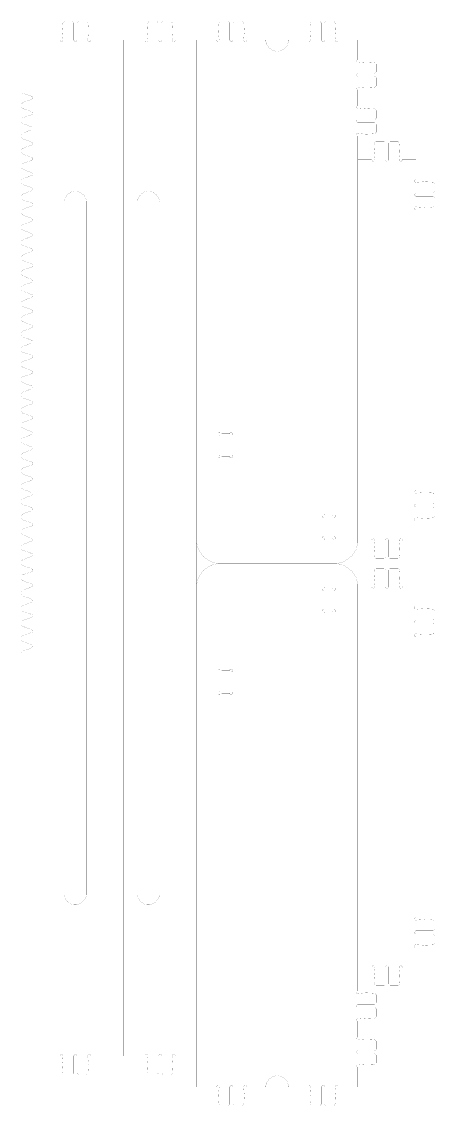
# Model space of a CAD drawing. Extents: x 0.1 to 59.9, y 0.1 to 11.9.
# Drawn here: x 43.46 to 47.9, y 0.27 to 11.93 of the extents above; entities that cross this region are included whole.
import ezdxf

# ---------------------------------------------------------------- set-up
doc = ezdxf.new("R2010")
doc.units = 0
doc.layers.add('L0D0_0', color=1, linetype='CONTINUOUS')

msp = doc.modelspace()

# ---------------------------------------------------------------- linework, layer by layer
at = {"layer": 'L0D0_0', "const_width": 0.001}
for points in [[(43.903, 11.736), (43.901, 11.751), (43.895, 11.826), (43.899, 11.901), (43.901, 11.916)], [(43.901, 11.916), (43.901, 11.918), (43.907, 11.928), (43.917, 11.933), (43.92, 11.933)], [(43.999, 11.933), (43.92, 11.933)], [(43.999, 11.933), (44.003, 11.933), (44.013, 11.927), (44.019, 11.917), (44.019, 11.913)], [(44.019, 11.736), (44.019, 11.913)], [(44.052, 11.913), (44.052, 11.917), (44.058, 11.927), (44.068, 11.933), (44.072, 11.933)], [(44.052, 11.736), (44.052, 11.913)], [(44.072, 11.933), (44.151, 11.933)], [(44.151, 11.933), (44.154, 11.933), (44.164, 11.928), (44.17, 11.918), (44.17, 11.916)], [(44.17, 11.916), (44.172, 11.901), (44.176, 11.826), (44.17, 11.751), (44.168, 11.736)], [(44.811, 11.916), (44.809, 11.901), (44.806, 11.826), (44.811, 11.751), (44.814, 11.736)], [(44.831, 11.933), (44.827, 11.933), (44.818, 11.928), (44.812, 11.918), (44.811, 11.916)], [(44.91, 11.933), (44.831, 11.933)], [(44.929, 11.913), (44.929, 11.917), (44.924, 11.927), (44.913, 11.933), (44.91, 11.933)], [(44.929, 11.736), (44.929, 11.913)], [(44.983, 11.933), (44.979, 11.933), (44.969, 11.927), (44.963, 11.917), (44.963, 11.913)], [(44.963, 11.736), (44.963, 11.913)], [(44.983, 11.933), (45.061, 11.933)], [(45.081, 11.916), (45.081, 11.918), (45.074, 11.928), (45.065, 11.933), (45.061, 11.933)], [(45.079, 11.736), (45.081, 11.751), (45.086, 11.826), (45.083, 11.901), (45.081, 11.916)], [(45.583, 11.736), (45.581, 11.751), (45.575, 11.826), (45.579, 11.901), (45.581, 11.916)], [(45.581, 11.916), (45.581, 11.918), (45.587, 11.928), (45.597, 11.933), (45.6, 11.933)], [(45.678, 11.933), (45.6, 11.933)], [(45.678, 11.933), (45.681, 11.933), (45.692, 11.927), (45.697, 11.917), (45.697, 11.913)], [(45.697, 11.736), (45.697, 11.913)], [(45.731, 11.913), (45.731, 11.917), (45.737, 11.927), (45.747, 11.933), (45.75, 11.933)], [(45.731, 11.736), (45.731, 11.913)], [(45.75, 11.933), (45.828, 11.933)], [(45.828, 11.933), (45.831, 11.933), (45.841, 11.928), (45.847, 11.918), (45.848, 11.916)], [(45.848, 11.916), (45.849, 11.901), (45.853, 11.826), (45.847, 11.751), (45.845, 11.736)], [(46.57, 11.736), (46.567, 11.751), (46.562, 11.826), (46.565, 11.901), (46.567, 11.916)], [(46.567, 11.916), (46.567, 11.918), (46.574, 11.928), (46.583, 11.933), (46.587, 11.933)], [(46.664, 11.933), (46.587, 11.933)], [(46.664, 11.933), (46.668, 11.933), (46.678, 11.927), (46.684, 11.917), (46.684, 11.913)], [(46.684, 11.736), (46.684, 11.913)], [(46.717, 11.913), (46.717, 11.917), (46.723, 11.927), (46.733, 11.933), (46.737, 11.933)], [(46.717, 11.736), (46.717, 11.913)], [(46.737, 11.933), (46.814, 11.933)], [(46.814, 11.933), (46.818, 11.933), (46.827, 11.928), (46.834, 11.918), (46.834, 11.916)], [(46.834, 11.916), (46.836, 11.901), (46.839, 11.826), (46.834, 11.751), (46.831, 11.736)], [(43.458, 11.182), (43.458, 11.736)], [(43.458, 11.736), (43.87, 11.736)], [(43.903, 11.736), (43.903, 11.733), (43.898, 11.724), (43.886, 11.719), (43.875, 11.724), (43.87, 11.733), (43.87, 11.736)], [(44.052, 11.736), (44.052, 11.733), (44.047, 11.724), (44.036, 11.719), (44.024, 11.724), (44.019, 11.733), (44.019, 11.736)], [(44.201, 11.736), (44.201, 11.733), (44.196, 11.724), (44.185, 11.719), (44.173, 11.724), (44.168, 11.733), (44.168, 11.736)], [(44.201, 11.736), (44.553, 11.736)], [(44.553, 0.796), (44.553, 11.736)], [(44.78, 11.736), (44.553, 11.736)], [(44.78, 11.736), (44.78, 11.733), (44.785, 11.724), (44.797, 11.719), (44.808, 11.724), (44.814, 11.733), (44.814, 11.736)], [(44.929, 11.736), (44.929, 11.733), (44.935, 11.724), (44.946, 11.719), (44.958, 11.724), (44.963, 11.733), (44.963, 11.736)], [(45.079, 11.736), (45.079, 11.733), (45.084, 11.724), (45.095, 11.719), (45.107, 11.724), (45.112, 11.733), (45.112, 11.736)], [(45.339, 11.736), (45.112, 11.736)], [(45.339, 0.796), (45.339, 11.736)], [(45.339, 11.736), (45.55, 11.736)], [(45.583, 11.736), (45.583, 11.733), (45.578, 11.724), (45.566, 11.719), (45.555, 11.724), (45.55, 11.733), (45.55, 11.736)], [(45.731, 11.736), (45.731, 11.733), (45.726, 11.724), (45.714, 11.719), (45.703, 11.724), (45.697, 11.733), (45.697, 11.736)], [(45.878, 11.736), (45.878, 11.733), (45.873, 11.724), (45.862, 11.719), (45.85, 11.724), (45.845, 11.733), (45.845, 11.736)], [(45.878, 11.736), (46.085, 11.736)], [(46.329, 11.736), (46.329, 11.724), (46.32, 11.689), (46.294, 11.65), (46.255, 11.624), (46.219, 11.614), (46.207, 11.614), (46.195, 11.614), (46.16, 11.624), (46.121, 11.65), (46.095, 11.689), (46.085, 11.724), (46.085, 11.736)], [(46.329, 11.736), (46.536, 11.736)], [(46.57, 11.736), (46.57, 11.733), (46.564, 11.724), (46.553, 11.719), (46.541, 11.724), (46.536, 11.733), (46.536, 11.736)], [(46.717, 11.736), (46.717, 11.733), (46.712, 11.724), (46.7, 11.719), (46.689, 11.724), (46.684, 11.733), (46.684, 11.736)], [(46.865, 11.736), (46.865, 11.733), (46.86, 11.724), (46.848, 11.719), (46.837, 11.724), (46.831, 11.733), (46.831, 11.736)], [(46.865, 11.736), (47.075, 11.736)], [(47.075, 11.525), (47.075, 11.736)], [(47.075, 11.492), (47.072, 11.492), (47.063, 11.497), (47.059, 11.509), (47.063, 11.52), (47.072, 11.525), (47.075, 11.525)], [(47.075, 11.492), (47.09, 11.494), (47.165, 11.5), (47.24, 11.496), (47.255, 11.494)], [(47.255, 11.494), (47.258, 11.494), (47.267, 11.488), (47.272, 11.478), (47.272, 11.475)], [(47.272, 11.397), (47.272, 11.475)], [(47.075, 11.344), (47.072, 11.344), (47.063, 11.35), (47.059, 11.361), (47.063, 11.373), (47.072, 11.378), (47.075, 11.378)], [(47.075, 11.378), (47.253, 11.378)], [(47.075, 11.344), (47.253, 11.344)], [(47.272, 11.397), (47.272, 11.394), (47.266, 11.384), (47.256, 11.378), (47.253, 11.378)], [(47.253, 11.344), (47.256, 11.344), (47.266, 11.339), (47.272, 11.328), (47.272, 11.325)], [(47.272, 11.325), (47.272, 11.247)], [(47.075, 11.197), (47.072, 11.197), (47.063, 11.202), (47.059, 11.213), (47.063, 11.225), (47.072, 11.23), (47.075, 11.23)], [(47.255, 11.228), (47.24, 11.226), (47.165, 11.222), (47.09, 11.228), (47.075, 11.23)], [(47.272, 11.247), (47.272, 11.244), (47.267, 11.234), (47.258, 11.228), (47.255, 11.228)], [(43.471, 11.163), (43.469, 11.164), (43.461, 11.171), (43.458, 11.179), (43.458, 11.182)], [(43.565, 11.129), (43.471, 11.163)], [(43.565, 11.097), (43.471, 11.063)], [(43.565, 11.129), (43.567, 11.128), (43.578, 11.115), (43.578, 11.113)], [(43.578, 11.113), (43.578, 11.111), (43.567, 11.098), (43.565, 11.097)], [(47.075, 11.025), (47.075, 11.197)], [(43.458, 11.044), (43.458, 11.047), (43.461, 11.055), (43.469, 11.062), (43.471, 11.063)], [(43.458, 11.044), (43.458, 11.018)], [(43.471, 10.999), (43.469, 11), (43.461, 11.006), (43.458, 11.015), (43.458, 11.018)], [(43.565, 10.965), (43.471, 10.999)], [(47.075, 10.992), (47.072, 10.992), (47.063, 10.997), (47.059, 11.009), (47.063, 11.02), (47.072, 11.025), (47.075, 11.025)], [(47.075, 10.992), (47.09, 10.994), (47.165, 11), (47.24, 10.996), (47.255, 10.994)], [(47.255, 10.994), (47.258, 10.994), (47.267, 10.988), (47.272, 10.978), (47.272, 10.975)], [(47.272, 10.897), (47.272, 10.975)], [(43.458, 10.88), (43.458, 10.883), (43.461, 10.891), (43.469, 10.898), (43.471, 10.899)], [(43.458, 10.88), (43.458, 10.854)], [(43.471, 10.835), (43.469, 10.836), (43.461, 10.842), (43.458, 10.851), (43.458, 10.854)], [(43.565, 10.933), (43.471, 10.899)], [(43.565, 10.965), (43.567, 10.964), (43.578, 10.951), (43.578, 10.949)], [(43.578, 10.949), (43.578, 10.947), (43.567, 10.934), (43.565, 10.933)], [(47.075, 10.844), (47.072, 10.844), (47.063, 10.85), (47.059, 10.861), (47.063, 10.873), (47.072, 10.878), (47.075, 10.878)], [(47.075, 10.878), (47.253, 10.878)], [(47.272, 10.897), (47.272, 10.894), (47.266, 10.884), (47.256, 10.878), (47.253, 10.878)], [(43.458, 10.716), (43.458, 10.719), (43.461, 10.727), (43.469, 10.734), (43.471, 10.735)], [(43.565, 10.801), (43.471, 10.835)], [(43.565, 10.769), (43.471, 10.735)], [(43.565, 10.801), (43.567, 10.8), (43.578, 10.787), (43.578, 10.785)], [(43.578, 10.785), (43.578, 10.783), (43.567, 10.77), (43.565, 10.769)], [(47.075, 10.844), (47.253, 10.844)], [(47.253, 10.844), (47.256, 10.844), (47.266, 10.839), (47.272, 10.828), (47.272, 10.825)], [(47.272, 10.747), (47.272, 10.744), (47.267, 10.734), (47.258, 10.728), (47.255, 10.728)], [(47.272, 10.825), (47.272, 10.747)], [(43.458, 10.716), (43.458, 10.69)], [(43.471, 10.671), (43.469, 10.672), (43.461, 10.678), (43.458, 10.687), (43.458, 10.69)], [(43.565, 10.637), (43.471, 10.671)], [(43.565, 10.637), (43.567, 10.636), (43.578, 10.623), (43.578, 10.621)], [(43.578, 10.621), (43.578, 10.619), (43.567, 10.606), (43.565, 10.605)], [(47.075, 10.697), (47.072, 10.697), (47.063, 10.702), (47.059, 10.713), (47.063, 10.725), (47.072, 10.73), (47.075, 10.73)], [(47.255, 10.728), (47.24, 10.726), (47.165, 10.722), (47.09, 10.728), (47.075, 10.73)], [(47.075, 6.349), (47.075, 10.697)], [(47.255, 10.626), (47.253, 10.611), (47.249, 10.536), (47.255, 10.461), (47.257, 10.446)], [(47.274, 10.643), (47.271, 10.643), (47.261, 10.638), (47.255, 10.629), (47.255, 10.626)], [(47.352, 10.643), (47.274, 10.643)], [(47.371, 10.624), (47.371, 10.627), (47.365, 10.638), (47.355, 10.643), (47.352, 10.643)], [(47.371, 10.446), (47.371, 10.624)], [(47.424, 10.643), (47.421, 10.643), (47.41, 10.638), (47.405, 10.627), (47.405, 10.624)], [(47.405, 10.446), (47.405, 10.624)], [(47.424, 10.643), (47.502, 10.643)], [(47.521, 10.626), (47.521, 10.629), (47.515, 10.638), (47.505, 10.643), (47.502, 10.643)], [(47.519, 10.446), (47.521, 10.461), (47.527, 10.536), (47.523, 10.611), (47.521, 10.626)], [(43.458, 10.552), (43.458, 10.555), (43.461, 10.563), (43.469, 10.57), (43.471, 10.571)], [(43.458, 10.552), (43.458, 10.526)], [(43.471, 10.507), (43.469, 10.508), (43.461, 10.514), (43.458, 10.523), (43.458, 10.526)], [(43.565, 10.605), (43.471, 10.571)], [(43.565, 10.473), (43.471, 10.507)], [(43.458, 10.388), (43.458, 10.391), (43.461, 10.399), (43.469, 10.406), (43.471, 10.407)], [(43.458, 10.388), (43.458, 10.362)], [(43.565, 10.441), (43.471, 10.407)], [(43.565, 10.473), (43.567, 10.472), (43.578, 10.459), (43.578, 10.457)], [(43.578, 10.457), (43.578, 10.455), (43.567, 10.442), (43.565, 10.441)], [(47.075, 10.446), (47.224, 10.446)], [(47.224, 10.446), (47.224, 10.443), (47.229, 10.434), (47.24, 10.43), (47.252, 10.434), (47.257, 10.443), (47.257, 10.446)], [(47.371, 10.446), (47.371, 10.443), (47.376, 10.434), (47.388, 10.43), (47.399, 10.434), (47.405, 10.443), (47.405, 10.446)], [(47.519, 10.446), (47.519, 10.443), (47.524, 10.434), (47.536, 10.43), (47.547, 10.434), (47.552, 10.443), (47.552, 10.446)], [(47.552, 10.446), (47.7, 10.446)], [(47.7, 10.446), (47.7, 10.236)], [(43.471, 10.343), (43.469, 10.344), (43.461, 10.35), (43.458, 10.359), (43.458, 10.362)], [(43.565, 10.309), (43.471, 10.343)], [(43.565, 10.277), (43.471, 10.243)], [(43.565, 10.309), (43.567, 10.308), (43.578, 10.295), (43.578, 10.293)], [(43.578, 10.293), (43.578, 10.291), (43.567, 10.277), (43.565, 10.277)], [(43.458, 10.224), (43.458, 10.227), (43.461, 10.235), (43.469, 10.242), (43.471, 10.243)], [(43.458, 10.224), (43.458, 10.198)], [(43.471, 10.179), (43.469, 10.18), (43.461, 10.186), (43.458, 10.195), (43.458, 10.198)], [(43.565, 10.145), (43.471, 10.179)], [(47.7, 10.236), (47.698, 10.236), (47.689, 10.231), (47.684, 10.222), (47.684, 10.219), (47.684, 10.216), (47.689, 10.207), (47.697, 10.202), (47.7, 10.202)], [(47.88, 10.205), (47.865, 10.207), (47.79, 10.21), (47.715, 10.205), (47.7, 10.202)], [(47.897, 10.185), (47.897, 10.189), (47.892, 10.198), (47.883, 10.205), (47.88, 10.205)], [(47.897, 10.108), (47.897, 10.185)], [(43.458, 10.06), (43.458, 10.063), (43.461, 10.071), (43.469, 10.078), (43.471, 10.078)], [(43.458, 10.06), (43.458, 10.033)], [(43.565, 10.113), (43.471, 10.078)], [(43.565, 10.145), (43.567, 10.144), (43.578, 10.131), (43.578, 10.129)], [(43.578, 10.129), (43.578, 10.127), (43.567, 10.113), (43.565, 10.113)], [(43.916, 9.988), (43.916, 10), (43.925, 10.035), (43.951, 10.073), (43.989, 10.099), (44.024, 10.108), (44.036, 10.108), (44.047, 10.108), (44.082, 10.099), (44.12, 10.073), (44.146, 10.035), (44.155, 10), (44.155, 9.988)], [(44.941, 9.988), (44.941, 10), (44.932, 10.035), (44.906, 10.073), (44.868, 10.099), (44.833, 10.108), (44.822, 10.108), (44.81, 10.108), (44.775, 10.099), (44.737, 10.073), (44.711, 10.035), (44.702, 10), (44.702, 9.988)], [(47.7, 10.088), (47.697, 10.088), (47.689, 10.083), (47.684, 10.074), (47.684, 10.071), (47.684, 10.068), (47.689, 10.06), (47.698, 10.055), (47.7, 10.055)], [(47.7, 10.088), (47.878, 10.088)], [(47.7, 10.055), (47.878, 10.055)], [(47.878, 10.088), (47.881, 10.088), (47.891, 10.094), (47.897, 10.104), (47.897, 10.108)], [(47.897, 10.035), (47.897, 10.039), (47.891, 10.049), (47.881, 10.055), (47.878, 10.055)], [(47.897, 10.035), (47.897, 9.957)], [(43.471, 10.015), (43.469, 10.016), (43.461, 10.022), (43.458, 10.031), (43.458, 10.033)], [(43.565, 9.981), (43.471, 10.015)], [(43.565, 9.949), (43.471, 9.914)], [(43.565, 9.981), (43.567, 9.98), (43.578, 9.967), (43.578, 9.965)], [(43.578, 9.965), (43.578, 9.963), (43.567, 9.949), (43.565, 9.949)], [(43.916, 9.988), (43.916, 2.544)], [(44.155, 9.988), (44.155, 2.544)], [(44.702, 2.544), (44.702, 9.988)], [(44.941, 2.544), (44.941, 9.988)], [(47.7, 9.94), (47.697, 9.94), (47.689, 9.936), (47.684, 9.927), (47.684, 9.924), (47.684, 9.921), (47.689, 9.912), (47.698, 9.907), (47.7, 9.907)], [(47.7, 9.94), (47.715, 9.938), (47.79, 9.933), (47.865, 9.936), (47.88, 9.938)], [(47.88, 9.938), (47.883, 9.938), (47.892, 9.945), (47.897, 9.954), (47.897, 9.957)], [(43.458, 9.896), (43.458, 9.899), (43.461, 9.907), (43.469, 9.914), (43.471, 9.914)], [(43.458, 9.896), (43.458, 9.869)], [(43.471, 9.851), (43.469, 9.852), (43.461, 9.858), (43.458, 9.867), (43.458, 9.869)], [(43.565, 9.817), (43.471, 9.851)], [(43.565, 9.817), (43.567, 9.816), (43.578, 9.802), (43.578, 9.801)], [(43.578, 9.801), (43.578, 9.799), (43.567, 9.785), (43.565, 9.785)], [(47.7, 9.907), (47.7, 6.889)], [(43.458, 9.732), (43.458, 9.735), (43.461, 9.743), (43.469, 9.75), (43.471, 9.75)], [(43.458, 9.732), (43.458, 9.705)], [(43.471, 9.687), (43.469, 9.688), (43.461, 9.694), (43.458, 9.703), (43.458, 9.705)], [(43.565, 9.785), (43.471, 9.75)], [(43.565, 9.653), (43.471, 9.687)], [(43.458, 9.568), (43.458, 9.571), (43.461, 9.579), (43.469, 9.586), (43.471, 9.586)], [(43.458, 9.568), (43.458, 9.541)], [(43.565, 9.621), (43.471, 9.586)], [(43.565, 9.653), (43.567, 9.652), (43.578, 9.638), (43.578, 9.637)], [(43.578, 9.637), (43.578, 9.635), (43.567, 9.621), (43.565, 9.621)], [(43.471, 9.523), (43.469, 9.524), (43.461, 9.53), (43.458, 9.539), (43.458, 9.541)], [(43.565, 9.489), (43.471, 9.523)], [(43.565, 9.457), (43.471, 9.422)], [(43.565, 9.489), (43.567, 9.488), (43.578, 9.474), (43.578, 9.473)], [(43.578, 9.473), (43.578, 9.471), (43.567, 9.457), (43.565, 9.457)], [(43.458, 9.404), (43.458, 9.407), (43.461, 9.415), (43.469, 9.422), (43.471, 9.422)], [(43.458, 9.404), (43.458, 9.377)], [(43.471, 9.359), (43.469, 9.359), (43.461, 9.366), (43.458, 9.374), (43.458, 9.377)], [(43.565, 9.324), (43.471, 9.359)], [(43.458, 9.24), (43.458, 9.243), (43.461, 9.251), (43.469, 9.257), (43.471, 9.258)], [(43.458, 9.24), (43.458, 9.213)], [(43.565, 9.292), (43.471, 9.258)], [(43.565, 9.324), (43.567, 9.324), (43.578, 9.31), (43.578, 9.308)], [(43.578, 9.308), (43.578, 9.307), (43.567, 9.293), (43.565, 9.292)], [(43.471, 9.195), (43.469, 9.195), (43.461, 9.202), (43.458, 9.21), (43.458, 9.213)], [(43.565, 9.16), (43.471, 9.195)], [(43.565, 9.128), (43.471, 9.094)], [(43.565, 9.16), (43.567, 9.16), (43.578, 9.146), (43.578, 9.144)], [(43.578, 9.144), (43.578, 9.143), (43.567, 9.129), (43.565, 9.128)], [(43.458, 9.076), (43.458, 9.079), (43.461, 9.087), (43.469, 9.093), (43.471, 9.094)], [(43.458, 9.076), (43.458, 9.049)], [(43.471, 9.031), (43.469, 9.031), (43.461, 9.038), (43.458, 9.046), (43.458, 9.049)], [(43.565, 8.996), (43.471, 9.031)], [(43.565, 8.996), (43.567, 8.996), (43.578, 8.982), (43.578, 8.98)], [(43.458, 8.912), (43.458, 8.914), (43.461, 8.923), (43.469, 8.929), (43.471, 8.93)], [(43.458, 8.912), (43.458, 8.885)], [(43.471, 8.867), (43.469, 8.867), (43.461, 8.874), (43.458, 8.882), (43.458, 8.885)], [(43.565, 8.964), (43.471, 8.93)], [(43.578, 8.98), (43.578, 8.979), (43.567, 8.965), (43.565, 8.964)], [(43.458, 8.748), (43.458, 8.75), (43.461, 8.759), (43.469, 8.765), (43.471, 8.766)], [(43.565, 8.832), (43.471, 8.867)], [(43.565, 8.8), (43.471, 8.766)], [(43.565, 8.832), (43.567, 8.832), (43.578, 8.818), (43.578, 8.816)], [(43.578, 8.816), (43.578, 8.815), (43.567, 8.801), (43.565, 8.8)], [(43.458, 8.748), (43.458, 8.721)], [(43.471, 8.703), (43.469, 8.703), (43.461, 8.71), (43.458, 8.718), (43.458, 8.721)], [(43.565, 8.668), (43.471, 8.703)], [(43.565, 8.636), (43.471, 8.602)], [(43.565, 8.668), (43.567, 8.668), (43.578, 8.654), (43.578, 8.652)], [(43.578, 8.652), (43.578, 8.651), (43.567, 8.637), (43.565, 8.636)], [(43.458, 8.584), (43.458, 8.586), (43.461, 8.595), (43.469, 8.601), (43.471, 8.602)], [(43.458, 8.584), (43.458, 8.557)], [(43.471, 8.539), (43.469, 8.539), (43.461, 8.546), (43.458, 8.554), (43.458, 8.557)], [(43.565, 8.504), (43.471, 8.539)], [(43.458, 8.419), (43.458, 8.422), (43.461, 8.431), (43.469, 8.437), (43.471, 8.438)], [(43.458, 8.419), (43.458, 8.393)], [(43.565, 8.472), (43.471, 8.438)], [(43.565, 8.504), (43.567, 8.504), (43.578, 8.49), (43.578, 8.488)], [(43.578, 8.488), (43.578, 8.486), (43.567, 8.473), (43.565, 8.472)], [(43.471, 8.375), (43.469, 8.375), (43.461, 8.382), (43.458, 8.39), (43.458, 8.393)], [(43.565, 8.34), (43.471, 8.375)], [(43.565, 8.308), (43.471, 8.274)], [(43.565, 8.34), (43.567, 8.34), (43.578, 8.326), (43.578, 8.324)], [(43.578, 8.324), (43.578, 8.322), (43.567, 8.309), (43.565, 8.308)], [(43.458, 8.255), (43.458, 8.258), (43.461, 8.267), (43.469, 8.273), (43.471, 8.274)], [(43.458, 8.255), (43.458, 8.229)], [(43.471, 8.211), (43.469, 8.211), (43.461, 8.218), (43.458, 8.226), (43.458, 8.229)], [(43.565, 8.176), (43.471, 8.211)], [(43.565, 8.176), (43.567, 8.176), (43.578, 8.162), (43.578, 8.16)], [(43.458, 8.091), (43.458, 8.094), (43.461, 8.103), (43.469, 8.109), (43.471, 8.11)], [(43.458, 8.091), (43.458, 8.065)], [(43.471, 8.046), (43.469, 8.047), (43.461, 8.054), (43.458, 8.062), (43.458, 8.065)], [(43.565, 8.144), (43.471, 8.11)], [(43.578, 8.16), (43.578, 8.158), (43.567, 8.145), (43.565, 8.144)], [(43.458, 7.927), (43.458, 7.93), (43.461, 7.939), (43.469, 7.945), (43.471, 7.946)], [(43.565, 8.012), (43.471, 8.046)], [(43.565, 7.98), (43.471, 7.946)], [(43.565, 8.012), (43.567, 8.012), (43.578, 7.998), (43.578, 7.996)], [(43.578, 7.996), (43.578, 7.994), (43.567, 7.981), (43.565, 7.98)], [(43.458, 7.927), (43.458, 7.901)], [(43.471, 7.882), (43.469, 7.883), (43.461, 7.89), (43.458, 7.898), (43.458, 7.901)], [(43.565, 7.848), (43.471, 7.882)], [(43.565, 7.848), (43.567, 7.848), (43.578, 7.834), (43.578, 7.832)], [(43.578, 7.832), (43.578, 7.83), (43.567, 7.817), (43.565, 7.816)], [(43.458, 7.763), (43.458, 7.766), (43.461, 7.775), (43.469, 7.781), (43.471, 7.782)], [(43.458, 7.763), (43.458, 7.737)], [(43.471, 7.718), (43.469, 7.719), (43.461, 7.726), (43.458, 7.734), (43.458, 7.737)], [(43.565, 7.816), (43.471, 7.782)], [(43.565, 7.684), (43.471, 7.718)], [(43.458, 7.599), (43.458, 7.602), (43.461, 7.611), (43.469, 7.617), (43.471, 7.618)], [(43.458, 7.599), (43.458, 7.573)], [(43.565, 7.652), (43.471, 7.618)], [(43.565, 7.684), (43.567, 7.683), (43.578, 7.67), (43.578, 7.668)], [(43.578, 7.668), (43.578, 7.666), (43.567, 7.653), (43.565, 7.652)], [(43.471, 7.554), (43.469, 7.555), (43.461, 7.562), (43.458, 7.57), (43.458, 7.573)], [(43.565, 7.52), (43.471, 7.554)], [(43.565, 7.488), (43.471, 7.454)], [(43.565, 7.52), (43.567, 7.519), (43.578, 7.506), (43.578, 7.504)], [(43.578, 7.504), (43.578, 7.502), (43.567, 7.489), (43.565, 7.488)], [(45.592, 7.479), (45.588, 7.479), (45.577, 7.489), (45.578, 7.505), (45.58, 7.508), (45.583, 7.51), (45.598, 7.511), (45.609, 7.5), (45.609, 7.496)], [(45.592, 7.479), (45.592, 7.268)], [(45.694, 7.496), (45.609, 7.496)], [(45.694, 7.496), (45.694, 7.5), (45.705, 7.511), (45.72, 7.51), (45.723, 7.508), (45.726, 7.505), (45.727, 7.489), (45.715, 7.479), (45.711, 7.479)], [(45.711, 7.479), (45.711, 7.268)], [(43.458, 7.435), (43.458, 7.438), (43.461, 7.447), (43.469, 7.453), (43.471, 7.454)], [(43.458, 7.435), (43.458, 7.409)], [(43.471, 7.39), (43.469, 7.391), (43.461, 7.398), (43.458, 7.406), (43.458, 7.409)], [(43.565, 7.356), (43.471, 7.39)], [(43.565, 7.356), (43.567, 7.355), (43.578, 7.342), (43.578, 7.34)], [(43.458, 7.271), (43.458, 7.274), (43.461, 7.283), (43.469, 7.289), (43.471, 7.29)], [(43.458, 7.271), (43.458, 7.245)], [(43.471, 7.226), (43.469, 7.227), (43.461, 7.233), (43.458, 7.242), (43.458, 7.245)], [(43.565, 7.324), (43.471, 7.29)], [(43.578, 7.34), (43.578, 7.338), (43.567, 7.325), (43.565, 7.324)], [(45.609, 7.252), (45.609, 7.248), (45.598, 7.236), (45.583, 7.237), (45.58, 7.24), (45.578, 7.242), (45.577, 7.258), (45.588, 7.268), (45.592, 7.268)], [(45.694, 7.252), (45.609, 7.252)], [(45.711, 7.268), (45.715, 7.268), (45.727, 7.258), (45.726, 7.242), (45.723, 7.24), (45.72, 7.237), (45.705, 7.236), (45.694, 7.248), (45.694, 7.252)], [(43.458, 7.107), (43.458, 7.11), (43.461, 7.118), (43.469, 7.125), (43.471, 7.126)], [(43.565, 7.192), (43.471, 7.226)], [(43.565, 7.16), (43.471, 7.126)], [(43.565, 7.192), (43.567, 7.191), (43.578, 7.178), (43.578, 7.176)], [(43.578, 7.176), (43.578, 7.174), (43.567, 7.161), (43.565, 7.16)], [(43.458, 7.107), (43.458, 7.081)], [(43.471, 7.062), (43.469, 7.063), (43.461, 7.069), (43.458, 7.078), (43.458, 7.081)], [(43.565, 7.028), (43.471, 7.062)], [(43.565, 7.028), (43.567, 7.027), (43.578, 7.014), (43.578, 7.012)], [(43.578, 7.012), (43.578, 7.01), (43.567, 6.997), (43.565, 6.996)], [(43.458, 6.943), (43.458, 6.946), (43.461, 6.954), (43.469, 6.961), (43.471, 6.962)], [(43.458, 6.943), (43.458, 6.917)], [(43.471, 6.898), (43.469, 6.899), (43.461, 6.905), (43.458, 6.914), (43.458, 6.917)], [(43.565, 6.996), (43.471, 6.962)], [(43.565, 6.864), (43.471, 6.898)], [(47.7, 6.889), (47.697, 6.889), (47.688, 6.884), (47.684, 6.872), (47.688, 6.861), (47.697, 6.855), (47.7, 6.855)], [(43.458, 6.779), (43.458, 6.782), (43.461, 6.79), (43.469, 6.797), (43.471, 6.798)], [(43.458, 6.779), (43.458, 6.753)], [(43.565, 6.832), (43.471, 6.798)], [(43.565, 6.864), (43.567, 6.863), (43.578, 6.85), (43.578, 6.848)], [(43.578, 6.848), (43.578, 6.846), (43.567, 6.833), (43.565, 6.832)], [(47.88, 6.858), (47.865, 6.86), (47.79, 6.863), (47.715, 6.858), (47.7, 6.855)], [(47.897, 6.838), (47.897, 6.842), (47.892, 6.851), (47.883, 6.858), (47.88, 6.858)], [(47.897, 6.761), (47.897, 6.838)], [(43.471, 6.734), (43.469, 6.735), (43.461, 6.741), (43.458, 6.75), (43.458, 6.753)], [(43.565, 6.7), (43.471, 6.734)], [(43.565, 6.668), (43.471, 6.634)], [(43.565, 6.7), (43.567, 6.699), (43.578, 6.686), (43.578, 6.684)], [(43.578, 6.684), (43.578, 6.682), (43.567, 6.669), (43.565, 6.668)], [(47.7, 6.741), (47.697, 6.741), (47.688, 6.736), (47.684, 6.724), (47.688, 6.713), (47.697, 6.708), (47.7, 6.708)], [(47.7, 6.741), (47.878, 6.741)], [(47.7, 6.708), (47.878, 6.708)], [(47.878, 6.741), (47.881, 6.741), (47.891, 6.747), (47.897, 6.757), (47.897, 6.761)], [(47.897, 6.688), (47.897, 6.692), (47.891, 6.702), (47.881, 6.708), (47.878, 6.708)], [(47.897, 6.688), (47.897, 6.611)], [(43.458, 6.615), (43.458, 6.618), (43.461, 6.626), (43.469, 6.633), (43.471, 6.634)], [(43.458, 6.615), (43.458, 6.589)], [(43.471, 6.57), (43.469, 6.571), (43.461, 6.577), (43.458, 6.586), (43.458, 6.589)], [(43.565, 6.536), (43.471, 6.57)], [(43.565, 6.536), (43.567, 6.535), (43.578, 6.522), (43.578, 6.52)], [(46.703, 6.598), (46.699, 6.598), (46.688, 6.608), (46.689, 6.624), (46.692, 6.626), (46.694, 6.629), (46.71, 6.63), (46.72, 6.618), (46.72, 6.614)], [(46.703, 6.598), (46.703, 6.387)], [(46.806, 6.614), (46.72, 6.614)], [(46.806, 6.614), (46.806, 6.618), (46.816, 6.63), (46.832, 6.629), (46.834, 6.626), (46.837, 6.624), (46.838, 6.608), (46.826, 6.598), (46.822, 6.598)], [(46.822, 6.598), (46.822, 6.387)], [(47.7, 6.594), (47.697, 6.594), (47.688, 6.588), (47.684, 6.577), (47.688, 6.565), (47.697, 6.56), (47.7, 6.56)], [(47.7, 6.594), (47.715, 6.591), (47.79, 6.586), (47.865, 6.589), (47.88, 6.591)], [(47.7, 6.56), (47.7, 6.349)], [(47.88, 6.591), (47.883, 6.591), (47.892, 6.598), (47.897, 6.607), (47.897, 6.611)], [(43.458, 6.451), (43.458, 6.454), (43.461, 6.462), (43.469, 6.469), (43.471, 6.469)], [(43.458, 6.451), (43.458, 6.425)], [(43.471, 6.406), (43.469, 6.407), (43.461, 6.413), (43.458, 6.422), (43.458, 6.425)], [(43.565, 6.504), (43.471, 6.469)], [(43.578, 6.52), (43.578, 6.518), (43.567, 6.504), (43.565, 6.504)], [(43.458, 6.287), (43.458, 6.29), (43.461, 6.298), (43.469, 6.305), (43.471, 6.305)], [(43.565, 6.372), (43.471, 6.406)], [(43.565, 6.34), (43.471, 6.305)], [(43.565, 6.372), (43.567, 6.371), (43.578, 6.358), (43.578, 6.356)], [(43.578, 6.356), (43.578, 6.354), (43.567, 6.34), (43.565, 6.34)], [(45.589, 6.099), (45.565, 6.099), (45.492, 6.119), (45.412, 6.173), (45.359, 6.252), (45.339, 6.325), (45.339, 6.349)], [(46.72, 6.37), (46.72, 6.366), (46.71, 6.355), (46.694, 6.356), (46.692, 6.359), (46.689, 6.361), (46.688, 6.377), (46.699, 6.387), (46.703, 6.387)], [(46.806, 6.37), (46.72, 6.37)], [(46.822, 6.387), (46.826, 6.387), (46.838, 6.377), (46.837, 6.361), (46.834, 6.359), (46.832, 6.356), (46.816, 6.355), (46.806, 6.366), (46.806, 6.37)], [(47.075, 6.349), (47.075, 6.325), (47.056, 6.252), (47.002, 6.173), (46.923, 6.119), (46.85, 6.099), (46.825, 6.099)], [(47.075, 6.349), (47.224, 6.349)], [(47.257, 6.349), (47.257, 6.353), (47.252, 6.362), (47.24, 6.366), (47.229, 6.362), (47.224, 6.353), (47.224, 6.349)], [(47.257, 6.349), (47.255, 6.335), (47.249, 6.26), (47.253, 6.185), (47.255, 6.17)], [(47.405, 6.349), (47.405, 6.353), (47.399, 6.362), (47.388, 6.366), (47.376, 6.362), (47.371, 6.353), (47.371, 6.349)], [(47.371, 6.349), (47.371, 6.172)], [(47.405, 6.349), (47.405, 6.172)], [(47.552, 6.349), (47.552, 6.353), (47.547, 6.362), (47.536, 6.366), (47.524, 6.362), (47.519, 6.353), (47.519, 6.349)], [(47.521, 6.17), (47.523, 6.185), (47.527, 6.26), (47.521, 6.335), (47.519, 6.349)], [(47.552, 6.349), (47.7, 6.349)], [(43.458, 6.287), (43.458, 6.26)], [(43.471, 6.242), (43.469, 6.243), (43.461, 6.249), (43.458, 6.258), (43.458, 6.26)], [(43.565, 6.208), (43.471, 6.242)], [(43.565, 6.208), (43.567, 6.207), (43.578, 6.194), (43.578, 6.192)], [(43.578, 6.192), (43.578, 6.19), (43.567, 6.176), (43.565, 6.176)], [(43.458, 6.123), (43.458, 6.126), (43.461, 6.134), (43.469, 6.141), (43.471, 6.141)], [(43.458, 6.123), (43.458, 6.096)], [(43.471, 6.078), (43.469, 6.079), (43.461, 6.085), (43.458, 6.094), (43.458, 6.096)], [(43.565, 6.176), (43.471, 6.141)], [(43.565, 6.044), (43.471, 6.078)], [(45.589, 6.099), (45.565, 6.099), (45.492, 6.08), (45.412, 6.026), (45.359, 5.947), (45.339, 5.874), (45.339, 5.849)], [(45.589, 6.099), (46.825, 6.099)], [(47.075, 5.849), (47.075, 5.874), (47.056, 5.947), (47.002, 6.026), (46.923, 6.08), (46.85, 6.099), (46.825, 6.099)], [(47.255, 6.17), (47.255, 6.167), (47.261, 6.157), (47.271, 6.153), (47.274, 6.153)], [(47.352, 6.153), (47.274, 6.153)], [(47.352, 6.153), (47.355, 6.153), (47.365, 6.158), (47.371, 6.169), (47.371, 6.172)], [(47.405, 6.172), (47.405, 6.169), (47.41, 6.158), (47.421, 6.153), (47.424, 6.153)], [(47.424, 6.153), (47.502, 6.153)], [(47.502, 6.153), (47.505, 6.153), (47.515, 6.157), (47.521, 6.167), (47.521, 6.17)], [(43.458, 5.959), (43.458, 5.962), (43.461, 5.97), (43.469, 5.977), (43.471, 5.977)], [(43.458, 5.959), (43.458, 5.932)], [(43.565, 6.012), (43.471, 5.977)], [(43.565, 6.044), (43.567, 6.043), (43.578, 6.03), (43.578, 6.028)], [(43.578, 6.028), (43.578, 6.026), (43.567, 6.012), (43.565, 6.012)], [(47.255, 6.029), (47.253, 6.014), (47.249, 5.939), (47.255, 5.864), (47.257, 5.849)], [(47.274, 6.046), (47.271, 6.046), (47.261, 6.041), (47.255, 6.032), (47.255, 6.029)], [(47.352, 6.046), (47.274, 6.046)], [(47.371, 6.027), (47.371, 6.03), (47.365, 6.041), (47.355, 6.046), (47.352, 6.046)], [(47.371, 5.849), (47.371, 6.027)], [(47.424, 6.046), (47.421, 6.046), (47.41, 6.041), (47.405, 6.03), (47.405, 6.027)], [(47.405, 5.849), (47.405, 6.027)], [(47.424, 6.046), (47.502, 6.046)], [(47.521, 6.029), (47.521, 6.032), (47.515, 6.041), (47.505, 6.046), (47.502, 6.046)], [(47.519, 5.849), (47.521, 5.864), (47.527, 5.939), (47.523, 6.014), (47.521, 6.029)], [(43.471, 5.914), (43.469, 5.915), (43.461, 5.921), (43.458, 5.93), (43.458, 5.932)], [(43.565, 5.88), (43.471, 5.914)], [(43.565, 5.848), (43.471, 5.813)], [(43.565, 5.88), (43.567, 5.879), (43.578, 5.865), (43.578, 5.864)], [(43.578, 5.864), (43.578, 5.862), (43.567, 5.848), (43.565, 5.848)], [(46.72, 5.829), (46.72, 5.832), (46.71, 5.844), (46.694, 5.843), (46.692, 5.84), (46.689, 5.838), (46.688, 5.822), (46.699, 5.812), (46.703, 5.812)], [(46.822, 5.812), (46.826, 5.812), (46.838, 5.822), (46.837, 5.838), (46.834, 5.84), (46.832, 5.843), (46.816, 5.844), (46.806, 5.832), (46.806, 5.829)], [(47.075, 5.849), (47.075, 1.502)], [(47.075, 5.849), (47.224, 5.849)], [(47.224, 5.849), (47.224, 5.846), (47.229, 5.837), (47.24, 5.833), (47.252, 5.837), (47.257, 5.846), (47.257, 5.849)], [(47.371, 5.849), (47.371, 5.846), (47.376, 5.837), (47.388, 5.833), (47.399, 5.837), (47.405, 5.846), (47.405, 5.849)], [(47.519, 5.849), (47.519, 5.846), (47.524, 5.837), (47.536, 5.833), (47.547, 5.837), (47.552, 5.846), (47.552, 5.849)], [(47.552, 5.849), (47.7, 5.849)], [(47.7, 5.849), (47.7, 5.639)], [(43.458, 5.795), (43.458, 5.798), (43.461, 5.806), (43.469, 5.813), (43.471, 5.813)], [(43.458, 5.795), (43.458, 5.768)], [(43.471, 5.75), (43.469, 5.751), (43.461, 5.757), (43.458, 5.766), (43.458, 5.768)], [(43.565, 5.716), (43.471, 5.75)], [(46.703, 5.601), (46.703, 5.812)], [(46.806, 5.829), (46.72, 5.829)], [(46.822, 5.601), (46.822, 5.812)], [(43.458, 5.631), (43.458, 5.634), (43.461, 5.642), (43.469, 5.649), (43.471, 5.649)], [(43.458, 5.631), (43.458, 5.604)], [(43.471, 5.586), (43.469, 5.587), (43.461, 5.593), (43.458, 5.602), (43.458, 5.604)], [(43.565, 5.684), (43.471, 5.649)], [(43.565, 5.716), (43.567, 5.715), (43.578, 5.701), (43.578, 5.7)], [(43.578, 5.7), (43.578, 5.698), (43.567, 5.684), (43.565, 5.684)], [(46.703, 5.601), (46.699, 5.601), (46.688, 5.591), (46.689, 5.575), (46.692, 5.573), (46.694, 5.57), (46.71, 5.569), (46.72, 5.581), (46.72, 5.584)], [(46.806, 5.584), (46.806, 5.581), (46.816, 5.569), (46.832, 5.57), (46.834, 5.573), (46.837, 5.575), (46.838, 5.591), (46.826, 5.601), (46.822, 5.601)], [(47.7, 5.639), (47.698, 5.639), (47.689, 5.634), (47.684, 5.625), (47.684, 5.622), (47.684, 5.619), (47.689, 5.61), (47.697, 5.605), (47.7, 5.605)], [(47.88, 5.608), (47.865, 5.61), (47.79, 5.613), (47.715, 5.608), (47.7, 5.605)], [(47.897, 5.588), (47.897, 5.592), (47.892, 5.601), (47.883, 5.608), (47.88, 5.608)], [(43.458, 5.467), (43.458, 5.47), (43.461, 5.478), (43.469, 5.485), (43.471, 5.485)], [(43.565, 5.551), (43.471, 5.586)], [(43.565, 5.52), (43.471, 5.485)], [(43.565, 5.551), (43.567, 5.551), (43.578, 5.537), (43.578, 5.536)], [(43.578, 5.536), (43.578, 5.534), (43.567, 5.52), (43.565, 5.52)], [(46.806, 5.584), (46.72, 5.584)], [(47.7, 5.491), (47.697, 5.491), (47.689, 5.486), (47.684, 5.477), (47.684, 5.474), (47.684, 5.471), (47.689, 5.463), (47.697, 5.458), (47.7, 5.458)], [(47.7, 5.491), (47.878, 5.491)], [(47.878, 5.491), (47.881, 5.491), (47.891, 5.497), (47.897, 5.507), (47.897, 5.511)], [(47.897, 5.511), (47.897, 5.588)], [(43.458, 5.467), (43.458, 5.44)], [(43.471, 5.422), (43.469, 5.422), (43.461, 5.429), (43.458, 5.437), (43.458, 5.44)], [(43.565, 5.387), (43.471, 5.422)], [(43.565, 5.387), (43.567, 5.387), (43.578, 5.373), (43.578, 5.371)], [(43.578, 5.371), (43.578, 5.37), (43.567, 5.356), (43.565, 5.356)], [(47.7, 5.458), (47.878, 5.458)], [(47.897, 5.438), (47.897, 5.442), (47.891, 5.452), (47.881, 5.458), (47.878, 5.458)], [(47.897, 5.438), (47.897, 5.361)], [(43.458, 5.303), (43.458, 5.306), (43.461, 5.314), (43.469, 5.32), (43.471, 5.321)], [(43.458, 5.303), (43.458, 5.276)], [(43.471, 5.258), (43.469, 5.258), (43.461, 5.265), (43.458, 5.273), (43.458, 5.276)], [(43.565, 5.356), (43.471, 5.321)], [(43.565, 5.223), (43.471, 5.258)], [(47.7, 5.344), (47.697, 5.344), (47.689, 5.339), (47.684, 5.33), (47.684, 5.327), (47.684, 5.324), (47.689, 5.315), (47.698, 5.31), (47.7, 5.31)], [(47.7, 5.344), (47.715, 5.341), (47.79, 5.336), (47.865, 5.339), (47.88, 5.341)], [(47.7, 5.31), (47.7, 2.292)], [(47.88, 5.341), (47.883, 5.341), (47.892, 5.348), (47.897, 5.357), (47.897, 5.361)], [(43.458, 5.139), (43.458, 5.142), (43.461, 5.15), (43.469, 5.156), (43.471, 5.157)], [(43.458, 0.796), (43.458, 5.139)], [(43.565, 5.191), (43.471, 5.157)], [(43.565, 5.223), (43.567, 5.223), (43.578, 5.209), (43.578, 5.207)], [(43.578, 5.207), (43.578, 5.206), (43.567, 5.192), (43.565, 5.191)], [(45.609, 4.947), (45.609, 4.951), (45.598, 4.963), (45.583, 4.962), (45.58, 4.959), (45.578, 4.956), (45.577, 4.941), (45.588, 4.93), (45.592, 4.93)], [(45.592, 4.72), (45.592, 4.93)], [(45.694, 4.947), (45.609, 4.947)], [(45.711, 4.93), (45.715, 4.93), (45.727, 4.941), (45.726, 4.956), (45.723, 4.959), (45.72, 4.962), (45.705, 4.963), (45.694, 4.951), (45.694, 4.947)], [(45.711, 4.72), (45.711, 4.93)], [(45.592, 4.72), (45.588, 4.72), (45.577, 4.71), (45.578, 4.694), (45.58, 4.691), (45.583, 4.689), (45.598, 4.688), (45.609, 4.699), (45.609, 4.703)], [(45.694, 4.703), (45.609, 4.703)], [(45.694, 4.703), (45.694, 4.699), (45.705, 4.688), (45.72, 4.689), (45.723, 4.691), (45.726, 4.694), (45.727, 4.71), (45.715, 4.72), (45.711, 4.72)], [(44.155, 2.544), (44.155, 2.532), (44.146, 2.497), (44.12, 2.459), (44.082, 2.434), (44.047, 2.424), (44.036, 2.424), (44.024, 2.424), (43.989, 2.434), (43.951, 2.459), (43.925, 2.497), (43.916, 2.532), (43.916, 2.544)], [(44.702, 2.544), (44.702, 2.532), (44.711, 2.497), (44.737, 2.459), (44.775, 2.434), (44.81, 2.424), (44.822, 2.424), (44.833, 2.424), (44.868, 2.434), (44.906, 2.459), (44.932, 2.497), (44.941, 2.532), (44.941, 2.544)], [(47.7, 2.292), (47.697, 2.292), (47.688, 2.287), (47.684, 2.275), (47.688, 2.264), (47.697, 2.258), (47.7, 2.258)], [(47.88, 2.261), (47.865, 2.263), (47.79, 2.266), (47.715, 2.261), (47.7, 2.258)], [(47.897, 2.241), (47.897, 2.245), (47.892, 2.254), (47.883, 2.261), (47.88, 2.261)], [(47.897, 2.164), (47.897, 2.241)], [(47.7, 2.144), (47.697, 2.144), (47.688, 2.139), (47.684, 2.128), (47.688, 2.116), (47.697, 2.111), (47.7, 2.111)], [(47.7, 2.144), (47.878, 2.144)], [(47.7, 2.111), (47.878, 2.111)], [(47.878, 2.144), (47.881, 2.144), (47.891, 2.15), (47.897, 2.16), (47.897, 2.164)], [(47.897, 2.091), (47.897, 2.095), (47.891, 2.105), (47.881, 2.111), (47.878, 2.111)], [(47.7, 1.997), (47.697, 1.997), (47.688, 1.991), (47.684, 1.98), (47.688, 1.968), (47.697, 1.963), (47.7, 1.963)], [(47.7, 1.997), (47.715, 1.994), (47.79, 1.989), (47.865, 1.992), (47.88, 1.994)], [(47.88, 1.994), (47.883, 1.994), (47.892, 2.001), (47.897, 2.01), (47.897, 2.014)], [(47.897, 2.091), (47.897, 2.014)], [(47.7, 1.963), (47.7, 1.752)], [(47.075, 1.752), (47.224, 1.752)], [(47.257, 1.752), (47.257, 1.756), (47.252, 1.765), (47.24, 1.769), (47.229, 1.765), (47.224, 1.756), (47.224, 1.752)], [(47.257, 1.752), (47.255, 1.738), (47.249, 1.663), (47.253, 1.588), (47.255, 1.573)], [(47.405, 1.752), (47.405, 1.756), (47.399, 1.765), (47.388, 1.769), (47.376, 1.765), (47.371, 1.756), (47.371, 1.752)], [(47.371, 1.752), (47.371, 1.575)], [(47.405, 1.752), (47.405, 1.575)], [(47.552, 1.752), (47.552, 1.756), (47.547, 1.765), (47.536, 1.769), (47.524, 1.765), (47.519, 1.756), (47.519, 1.752)], [(47.521, 1.573), (47.523, 1.588), (47.527, 1.663), (47.521, 1.738), (47.519, 1.752)], [(47.552, 1.752), (47.7, 1.752)], [(47.255, 1.573), (47.255, 1.57), (47.261, 1.56), (47.271, 1.556), (47.274, 1.556)], [(47.352, 1.556), (47.274, 1.556)], [(47.352, 1.556), (47.355, 1.556), (47.365, 1.561), (47.371, 1.572), (47.371, 1.575)], [(47.405, 1.575), (47.405, 1.572), (47.41, 1.561), (47.421, 1.556), (47.424, 1.556)], [(47.424, 1.556), (47.502, 1.556)], [(47.502, 1.556), (47.505, 1.556), (47.515, 1.56), (47.521, 1.57), (47.521, 1.573)], [(47.075, 1.502), (47.072, 1.502), (47.063, 1.497), (47.059, 1.486), (47.063, 1.474), (47.072, 1.469), (47.075, 1.469)], [(47.255, 1.471), (47.24, 1.473), (47.165, 1.477), (47.09, 1.471), (47.075, 1.469)], [(47.272, 1.452), (47.272, 1.455), (47.267, 1.465), (47.258, 1.471), (47.255, 1.471)], [(47.272, 1.374), (47.272, 1.452)], [(47.075, 1.355), (47.072, 1.355), (47.063, 1.349), (47.059, 1.338), (47.063, 1.326), (47.072, 1.321), (47.075, 1.321)], [(47.075, 1.355), (47.253, 1.355)], [(47.075, 1.321), (47.253, 1.321)], [(47.253, 1.355), (47.256, 1.355), (47.266, 1.36), (47.272, 1.371), (47.272, 1.374)], [(47.272, 1.301), (47.272, 1.305), (47.266, 1.315), (47.256, 1.321), (47.253, 1.321)], [(47.272, 1.301), (47.272, 1.224)], [(47.075, 1.207), (47.072, 1.207), (47.063, 1.202), (47.059, 1.19), (47.063, 1.179), (47.072, 1.174), (47.075, 1.174)], [(47.075, 1.207), (47.09, 1.205), (47.165, 1.199), (47.24, 1.202), (47.255, 1.204)], [(47.075, 1.174), (47.075, 1.002)], [(47.255, 1.204), (47.258, 1.205), (47.267, 1.211), (47.272, 1.221), (47.272, 1.224)], [(47.075, 1.002), (47.072, 1.002), (47.063, 0.997), (47.059, 0.986), (47.063, 0.974), (47.072, 0.969), (47.075, 0.969)], [(47.255, 0.971), (47.24, 0.973), (47.165, 0.977), (47.09, 0.971), (47.075, 0.969)], [(47.272, 0.952), (47.272, 0.955), (47.267, 0.965), (47.258, 0.971), (47.255, 0.971)], [(47.272, 0.874), (47.272, 0.952)], [(47.075, 0.855), (47.072, 0.855), (47.063, 0.849), (47.059, 0.838), (47.063, 0.826), (47.072, 0.821), (47.075, 0.821)], [(47.075, 0.855), (47.253, 0.855)], [(47.075, 0.821), (47.253, 0.821)], [(47.253, 0.855), (47.256, 0.855), (47.266, 0.86), (47.272, 0.871), (47.272, 0.874)], [(47.272, 0.801), (47.272, 0.805), (47.266, 0.815), (47.256, 0.821), (47.253, 0.821)], [(43.458, 0.796), (43.87, 0.796)], [(43.87, 0.796), (43.87, 0.799), (43.875, 0.809), (43.886, 0.813), (43.898, 0.809), (43.903, 0.799), (43.903, 0.796)], [(43.901, 0.616), (43.899, 0.631), (43.895, 0.706), (43.901, 0.781), (43.903, 0.796)], [(44.019, 0.796), (44.019, 0.799), (44.024, 0.809), (44.036, 0.813), (44.047, 0.809), (44.052, 0.799), (44.052, 0.796)], [(44.019, 0.796), (44.019, 0.619)], [(44.052, 0.796), (44.052, 0.619)], [(44.168, 0.796), (44.168, 0.799), (44.173, 0.809), (44.185, 0.813), (44.196, 0.809), (44.201, 0.799), (44.201, 0.796)], [(44.168, 0.796), (44.17, 0.781), (44.176, 0.706), (44.172, 0.631), (44.17, 0.616)], [(44.201, 0.796), (44.553, 0.796)], [(44.78, 0.796), (44.553, 0.796)], [(44.814, 0.796), (44.814, 0.799), (44.808, 0.809), (44.797, 0.813), (44.785, 0.809), (44.78, 0.799), (44.78, 0.796)], [(44.814, 0.796), (44.811, 0.781), (44.806, 0.706), (44.809, 0.631), (44.811, 0.616)], [(44.963, 0.796), (44.963, 0.799), (44.958, 0.809), (44.946, 0.813), (44.935, 0.809), (44.929, 0.799), (44.929, 0.796)], [(44.929, 0.796), (44.929, 0.619)], [(44.963, 0.796), (44.963, 0.619)], [(45.112, 0.796), (45.112, 0.799), (45.107, 0.809), (45.095, 0.813), (45.084, 0.809), (45.079, 0.799), (45.079, 0.796)], [(45.081, 0.616), (45.083, 0.631), (45.086, 0.706), (45.081, 0.781), (45.079, 0.796)], [(45.339, 0.796), (45.112, 0.796)], [(45.339, 0.463), (45.339, 0.796)], [(47.075, 0.707), (47.072, 0.707), (47.063, 0.702), (47.059, 0.69), (47.063, 0.679), (47.072, 0.674), (47.075, 0.674)], [(47.075, 0.707), (47.09, 0.705), (47.165, 0.699), (47.24, 0.702), (47.255, 0.704)], [(47.255, 0.704), (47.258, 0.705), (47.267, 0.711), (47.272, 0.721), (47.272, 0.724)], [(47.272, 0.801), (47.272, 0.724)], [(43.92, 0.599), (43.917, 0.599), (43.907, 0.604), (43.901, 0.614), (43.901, 0.616)], [(43.999, 0.599), (43.92, 0.599)], [(44.019, 0.619), (44.019, 0.615), (44.013, 0.605), (44.003, 0.599), (43.999, 0.599)], [(44.072, 0.599), (44.068, 0.599), (44.058, 0.605), (44.052, 0.615), (44.052, 0.619)], [(44.072, 0.599), (44.151, 0.599)], [(44.17, 0.616), (44.17, 0.614), (44.164, 0.604), (44.154, 0.599), (44.151, 0.599)], [(44.811, 0.616), (44.812, 0.614), (44.818, 0.604), (44.827, 0.599), (44.831, 0.599)], [(44.91, 0.599), (44.831, 0.599)], [(44.91, 0.599), (44.913, 0.599), (44.924, 0.605), (44.929, 0.615), (44.929, 0.619)], [(44.963, 0.619), (44.963, 0.615), (44.969, 0.605), (44.979, 0.599), (44.983, 0.599)], [(44.983, 0.599), (45.061, 0.599)], [(45.061, 0.599), (45.065, 0.599), (45.074, 0.604), (45.081, 0.614), (45.081, 0.616)], [(46.329, 0.463), (46.329, 0.475), (46.32, 0.51), (46.294, 0.549), (46.255, 0.575), (46.219, 0.585), (46.207, 0.585), (46.195, 0.585), (46.16, 0.575), (46.121, 0.549), (46.095, 0.51), (46.085, 0.475), (46.085, 0.463)], [(47.075, 0.674), (47.075, 0.463)], [(45.583, 0.463), (45.583, 0.466), (45.578, 0.475), (45.566, 0.48), (45.555, 0.475), (45.55, 0.466), (45.55, 0.463)], [(45.731, 0.463), (45.731, 0.466), (45.726, 0.475), (45.714, 0.48), (45.703, 0.475), (45.697, 0.466), (45.697, 0.463)], [(45.878, 0.463), (45.878, 0.466), (45.873, 0.475), (45.862, 0.48), (45.85, 0.475), (45.845, 0.466), (45.845, 0.463)], [(46.57, 0.463), (46.57, 0.466), (46.564, 0.475), (46.553, 0.48), (46.541, 0.475), (46.536, 0.466), (46.536, 0.463)], [(46.717, 0.463), (46.717, 0.466), (46.712, 0.475), (46.7, 0.48), (46.689, 0.475), (46.684, 0.466), (46.684, 0.463)], [(46.865, 0.463), (46.865, 0.466), (46.86, 0.475), (46.848, 0.48), (46.837, 0.475), (46.831, 0.466), (46.831, 0.463)], [(45.339, 0.463), (45.55, 0.463)], [(45.583, 0.463), (45.581, 0.448), (45.575, 0.373), (45.579, 0.298), (45.581, 0.283)], [(45.697, 0.463), (45.697, 0.286)], [(45.731, 0.463), (45.731, 0.286)], [(45.848, 0.283), (45.849, 0.298), (45.853, 0.373), (45.847, 0.448), (45.845, 0.463)], [(45.878, 0.463), (46.085, 0.463)], [(46.329, 0.463), (46.536, 0.463)], [(46.57, 0.463), (46.567, 0.448), (46.562, 0.373), (46.565, 0.298), (46.567, 0.283)], [(46.684, 0.463), (46.684, 0.286)], [(46.717, 0.463), (46.717, 0.286)], [(46.834, 0.283), (46.836, 0.298), (46.839, 0.373), (46.834, 0.448), (46.831, 0.463)], [(46.865, 0.463), (47.075, 0.463)], [(45.581, 0.283), (45.581, 0.281), (45.587, 0.271), (45.597, 0.266), (45.6, 0.266)], [(45.678, 0.266), (45.6, 0.266)], [(45.678, 0.266), (45.681, 0.266), (45.692, 0.272), (45.697, 0.282), (45.697, 0.286)], [(45.731, 0.286), (45.731, 0.282), (45.737, 0.272), (45.747, 0.266), (45.75, 0.266)], [(45.75, 0.266), (45.828, 0.266)], [(45.828, 0.266), (45.831, 0.266), (45.841, 0.271), (45.847, 0.281), (45.848, 0.283)], [(46.567, 0.283), (46.567, 0.281), (46.574, 0.271), (46.583, 0.266), (46.587, 0.266)], [(46.664, 0.266), (46.587, 0.266)], [(46.664, 0.266), (46.668, 0.266), (46.678, 0.272), (46.684, 0.282), (46.684, 0.286)], [(46.717, 0.286), (46.717, 0.282), (46.723, 0.272), (46.733, 0.266), (46.737, 0.266)], [(46.737, 0.266), (46.814, 0.266)], [(46.814, 0.266), (46.818, 0.266), (46.827, 0.271), (46.834, 0.281), (46.834, 0.283)]]:
    msp.add_lwpolyline(points, dxfattribs=at)

doc.saveas('drawing.dxf')
